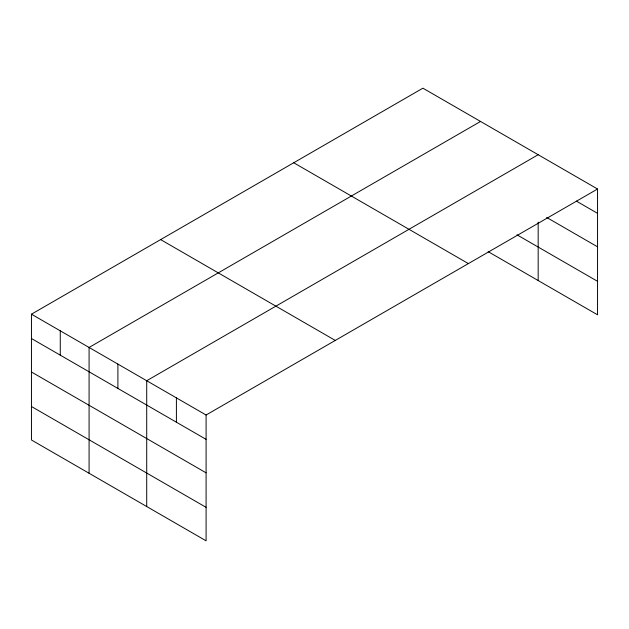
<?xml version="1.0" encoding="UTF-8"?>
<svg xmlns="http://www.w3.org/2000/svg" width="629" height="629" viewBox="0 0 629 629"><rect width="100%" height="100%" fill="white"/><g stroke="black" fill="none" stroke-linecap="round" stroke-linejoin="round"><path stroke-width="0.94" d="M597.55 189.014L422.908 88.178L31.45 314.186L31.45 439.986L206.092 540.822L206.092 415.014L597.55 189.014L597.55 314.815L488.167 251.663M480.54 121.452L89.082 347.46L89.082 473.26M538.172 154.726L146.714 380.734L146.714 506.534M576.345 201.099L597.55 213.349M546.656 217.445L597.55 246.827M516.983 234.814L597.55 281.328M293.727 162.762L468.369 263.59M160.631 239.602L335.273 340.438M31.45 314.186L206.092 415.014M31.45 338.52L206.092 439.349M31.45 372.006L206.092 472.835M31.45 406.507L206.092 507.336M538.172 222.131L538.172 280.534M176.403 397.874L176.403 422.208M117.898 364.097L117.898 388.431M60.266 330.823L60.266 355.157"/></g></svg>
